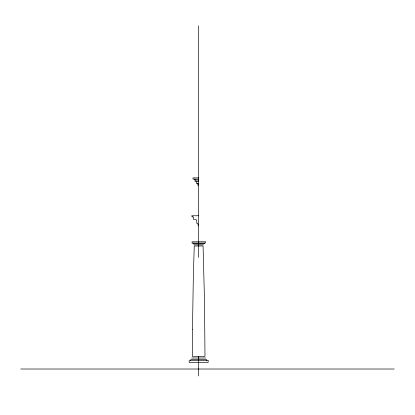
<?xml version="1.0" encoding="UTF-8"?>
<svg xmlns="http://www.w3.org/2000/svg" width="415" height="415" viewBox="0 0 415 415"><rect width="100%" height="100%" fill="white"/><g stroke="black" fill="none" stroke-linecap="round" stroke-linejoin="round"><path stroke-width="0.62" d="M198.666 177.869L192.991 177.869L192.991 179.109L198.666 179.109M198.666 180.053L195.076 180.053L195.076 181.635L198.666 181.635M198.666 183.523L197.011 183.523A1.115 1.115 0 0 0 196.772 183.523L196.772 181.635M198.666 184.359L197.971 184.359L197.971 185.417L198.666 185.417M198.666 215.759L191.725 215.759L191.725 216.334L192.991 216.334L192.991 217.595L193.618 217.595L193.618 219.488L195.673 219.488A1.515 1.515 0 0 1 196.772 220.899L196.772 223.275L197.405 223.275A1.027 1.027 0 0 1 198.038 224.219L198.038 225.163L198.666 225.163M193.821 244.876L203.516 244.876M191.72 358.015L205.612 358.015M20.75 369.013L394.25 369.013M206.712 360.63L206.712 359.608L190.625 359.608L190.625 360.63M204.284 243.05L204.284 243.766L193.053 243.766L193.053 243.05M198.666 25.797L198.666 257.414M198.666 356.423L198.666 375.954M194.256 179.202A1.198 0.846 -90 0 1 195.164 180.011M196.902 183.596A1.65 1.167 90 0 1 198.022 184.312M192.472 329.603L192.353 356.423L204.984 356.423L204.512 301.555L203.075 245.986L194.262 245.986L193.38 274.185L192.472 329.603M205.275 241.795L192.062 241.795L192.062 243.05L205.275 243.05L205.275 241.795M208.133 360.63L189.204 360.63L189.204 362.43L208.133 362.43L208.133 360.63"/></g></svg>
